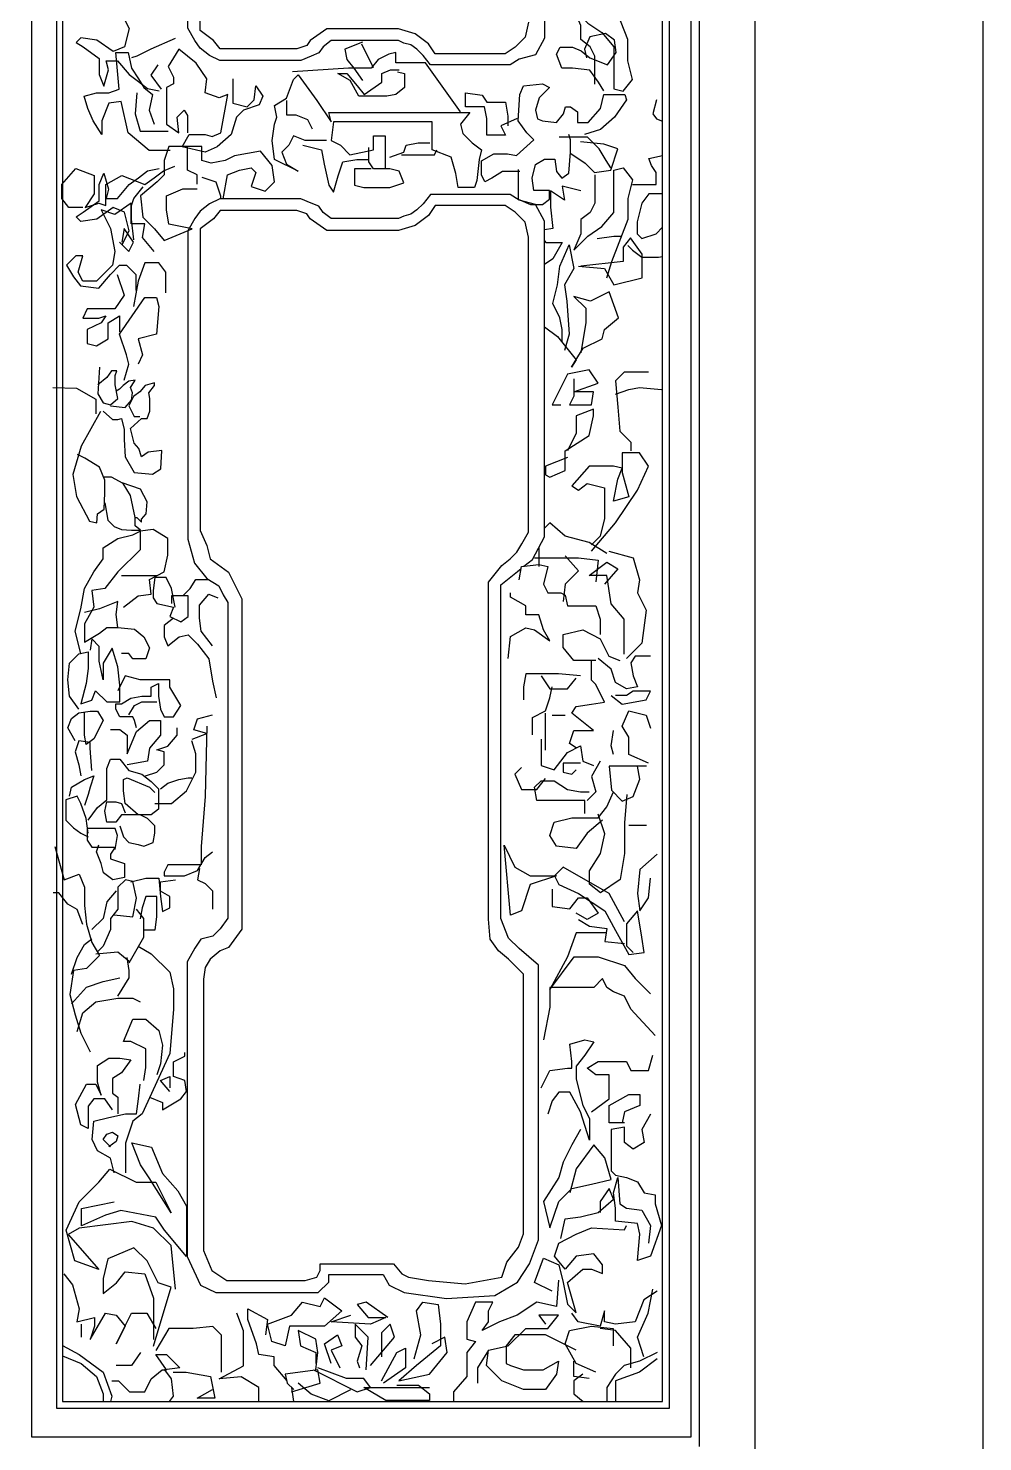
# Model space of a CAD drawing. Extents: x -66030 to 95157, y -13132 to 45879.
# Drawn here: x 45011 to 45559, y 40485 to 41297 of the extents above; entities that cross this region are included whole.
import ezdxf

# ---------------------------------------------------------------- set-up
doc = ezdxf.new("R2010")
doc.units = 0
doc.header["$LTSCALE"] = 100
doc.header["$MEASUREMENT"] = 0
for name, color, linetype in [('3', 11, 'CONTINUOUS'), ('4', 121, 'CONTINUOUS'), ('7', 105, 'CONTINUOUS')]:
    doc.layers.add(name, color=color, linetype=linetype)

msp = doc.modelspace()

# ---------------------------------------------------------------- linework, layer by layer
at = {"layer": '3'}
for p, q in [((45396.19, 40482.4), (45396.19, 41994.29)), ((45026.95, 41979.19), (45026.95, 40504.48)), ((45378.9, 40504.48), (45378.9, 41979.19)), ((45026.95, 40504.48), (45378.9, 40504.48))]:
    msp.add_line(p, q, dxfattribs=at)
for points in [[(45287.3, 41276.17), (45241.59, 41276.17), (45237.34, 41281.48), (45233.8, 41285.02), (45230.25, 41287.5), (45226.36, 41288.56), (45223.17, 41289.98), (45184.54, 41289.98), (45179.94, 41286.44), (45177.46, 41282.9), (45173.21, 41281.13), (45167.18, 41278.65), (45120.76, 41278.65), (45114.74, 41281.48), (45109.42, 41285.73), (45106.23, 41289.98), (45102.34, 41297.06), (45102.34, 41474.13)], [(45307.19, 41472.74), (45307.19, 41291.43), (45302, 41281.91), (45292.48, 41279.32), (45287.3, 41276.17)], [(45336.03, 41264.93), (45336.03, 41274.37), (45336.03, 41281.12), (45333.33, 41286.51), (45327.93, 41290.56), (45327.93, 41298.65), (45323.88, 41308.09), (45331.98, 41300), (45340.09, 41294.61), (45346.84, 41286.51), (45346.84, 41273.02), (45346.84, 41262.23), (45352.24, 41260.88), (45357.64, 41267.63), (45354.94, 41278.42), (45354.94, 41290.56), (45345.49, 41314.84), (45342.79, 41324.28)], [(45064.64, 41304.85), (45068.62, 41296.92), (45065.97, 41286.34), (45059.35, 41283.69), (45050.08, 41290.31), (45040.82, 41291.63), (45038.17, 41288.98), (45042.14, 41286.34), (45051.41, 41279.73), (45051.41, 41270.47), (45054.05, 41263.86), (45056.7, 41273.12), (45055.38, 41278.41), (45062, 41278.41), (45068.62, 41270.47), (45073.91, 41266.51), (45079.21, 41262.54), (45085.82, 41261.22)], [(45095.09, 41291.16), (45081.02, 41285.14), (45072.99, 41281.13), (45069.97, 41280.13)], [(45341.19, 41261.06), (45338.18, 41266.08), (45333.16, 41273.1), (45323.11, 41274.11), (45317.08, 41274.11), (45314.07, 41282.13), (45316.08, 41286.15), (45323.11, 41286.15), (45328.13, 41284.14), (45333.16, 41280.13), (45343.2, 41276.11), (45348.22, 41283.14), (45347.22, 41290.16), (45342.2, 41294.17), (45333.16, 41292.17), (45330.14, 41285.14), (45331.15, 41280.13)], [(45092.07, 41226.95), (45080.02, 41226.95), (45067.96, 41236.98), (45063.95, 41255.04), (45056.91, 41254.04), (45052.9, 41244.01), (45052.9, 41235.98), (45047.87, 41244.01), (45044.86, 41251.03), (45042.85, 41258.05), (45049.88, 41260.06), (45056.91, 41260.06), (45062.94, 41262.07), (45060.93, 41283.14), (45067.96, 41283.14), (45069.97, 41274.11), (45073.99, 41268.09), (45077, 41263.07), (45082.03, 41259.06), (45080.02, 41250.03), (45083.03, 41242)], [(45128.23, 41268.09), (45128.23, 41258.05), (45128.23, 41254.04), (45136.27, 41252.03), (45140.29, 41256.05), (45141.29, 41264.07), (45145.31, 41258.05), (45143.3, 41253.04), (45134.26, 41250.03), (45130.24, 41246.01), (45127.23, 41235.98), (45119.19, 41228.96), (45112.16, 41225.95), (45099.1, 41228.96), (45103.12, 41235.98), (45112.16, 41235.98), (45116.18, 41234.98), (45121.2, 41236.98), (45125.22, 41259.06), (45120.2, 41257.05), (45112.16, 41260.06), (45113.17, 41268.09), (45107.14, 41277.12), (45097.09, 41285.14), (45091.07, 41275.11), (45094.08, 41269.09), (45094.08, 41265.08), (45090.06, 41263.07), (45090.06, 41251.03), (45090.06, 41242), (45097.09, 41236.98), (45096.09, 41246.01), (45100.11, 41250.03), (45102.12, 41247.02), (45102.12, 41236.98)], [(45258.81, 41249.05), (45238.72, 41277.14), (45221.64, 41277.14), (45221.64, 41283.16), (45217.62, 41282.16), (45211.6, 41279.15), (45207.58, 41274.13), (45194.52, 41274.13), (45162.38, 41272.13)], [(45202.56, 41289.18), (45192.51, 41285.17), (45193.52, 41279.15), (45197.53, 41274.13), (45202.56, 41267.11)], [(45208.87, 41274.42), (45202.12, 41287.91)], [(45085.04, 41276.11), (45081.02, 41270.09), (45087.05, 41262.07)], [(45181.84, 41232.57), (45169.68, 41232.57), (45162.93, 41235.27), (45160.23, 41229.88), (45156.18, 41225.83), (45158.88, 41219.09), (45165.63, 41215.04), (45152.13, 41221.78), (45150.78, 41232.57), (45152.13, 41242.02), (45153.48, 41246.06), (45152.13, 41252.81), (45158.88, 41256.85), (45162.93, 41267.65), (45165.63, 41270.34), (45176.43, 41255.51), (45184.54, 41243.37), (45183.19, 41248.76), (45264.22, 41248.76), (45258.81, 41242.02), (45260.16, 41236.62), (45265.57, 41231.23), (45270.97, 41227.18), (45269.62, 41221.78), (45268.27, 41209.64), (45266.92, 41205.6), (45257.46, 41205.6), (45256.11, 41213.69), (45253.41, 41223.13), (45242.61, 41227.18), (45242.61, 41243.37), (45185.89, 41243.37), (45184.54, 41232.57), (45189.94, 41229.88), (45195.34, 41224.48), (45208.85, 41227.18), (45208.85, 41235.27), (45215.6, 41235.27), (45215.6, 41221.78), (45215.6, 41216.39), (45208.85, 41216.39), (45206.15, 41220.43), (45206.15, 41228.53)], [(45222.65, 41272.13), (45226.67, 41271.12), (45226.67, 41263.1), (45221.64, 41259.08), (45216.62, 41258.08), (45211.6, 41258.08), (45205.57, 41258.08), (45200.55, 41258.08), (45195.52, 41267.11), (45188.49, 41271.12), (45193.52, 41271.12), (45199.54, 41264.1), (45203.56, 41259.08), (45213.61, 41266.11), (45213.61, 41271.12), (45218.63, 41273.13), (45223.65, 41273.13)], [(45072.99, 41260.06), (45071.98, 41248.02), (45074.99, 41237.99), (45091.07, 41237.99)], [(45291.47, 41245.19), (45282.02, 41241.14), (45284.72, 41235.74), (45273.91, 41235.74), (45273.91, 41245.19), (45272.56, 41251.93), (45261.76, 41251.93), (45261.76, 41260.02), (45271.21, 41258.67), (45273.91, 41254.63), (45284.72, 41254.63), (45286.07, 41246.53), (45286.07, 41241.14)], [(45292.98, 41214.91), (45282.93, 41214.91), (45276.9, 41210.9), (45272.89, 41208.89), (45270.88, 41212.9), (45270.88, 41220.93), (45277.91, 41224.94), (45285.94, 41224.94), (45290.97, 41223.94), (45301.01, 41232.97), (45296.99, 41236.98), (45291.97, 41244.01), (45292.98, 41259.06), (45294.99, 41264.07), (45306.03, 41265.08), (45310.05, 41263.07), (45304.03, 41257.05), (45302.02, 41250.03), (45303.02, 41245.01), (45306.03, 41244.01), (45314.07, 41243), (45318.09, 41248.02), (45319.09, 41252.03), (45322.11, 41252.03), (45326.13, 41249.02), (45326.13, 41243), (45332.15, 41243), (45339.18, 41251.03), (45341.19, 41259.06), (45353.25, 41259.06), (45354.25, 41256.05), (45347.22, 41246.01), (45339.18, 41238.99), (45330.14, 41235.98)], [(45158.88, 41255.51), (45158.88, 41247.41), (45164.28, 41247.41), (45171.03, 41244.71), (45173.73, 41239.32)], [(45371.33, 41256.05), (45369.32, 41248.02), (45371.33, 41245.01), (45374.95, 41243.65)], [(45291.97, 41215.91), (45291.97, 41205.88), (45291.97, 41198.86), (45299, 41195.85), (45306.03, 41195.85), (45310.05, 41198.86), (45310.05, 41203.87), (45304.03, 41203.87), (45301.01, 41203.87), (45300.01, 41210.9), (45302.02, 41218.92), (45307.04, 41221.93), (45313.07, 41221.93), (45314.07, 41214.91), (45317.08, 41210.9), (45321.1, 41213.91), (45322.11, 41225.95), (45322.11, 41232.97), (45321.1, 41235.98)], [(45345.24, 41217), (45342.54, 41221.05), (45338.49, 41227.79), (45331.74, 41234.54), (45315.53, 41234.54)], [(45107.56, 41207.56), (45107.56, 41212.96), (45102.16, 41215.65), (45102.16, 41229.14), (45091.36, 41229.14), (45088.65, 41221.05), (45088.65, 41212.96), (45084.6, 41208.91), (45075.15, 41200.82), (45076.5, 41188.68), (45083.25, 41181.93), (45088.65, 41175.19), (45104.86, 41181.93), (45091.36, 41184.63), (45090, 41192.72), (45090, 41200.82), (45099.46, 41204.86), (45107.56, 41204.86)], [(45122.51, 41199.09), (45125.12, 41212.96), (45131.87, 41215.65), (45138.62, 41217), (45141.32, 41214.3), (45138.62, 41206.21), (45146.72, 41203.51), (45152.13, 41208.91), (45150.78, 41218.35), (45144.02, 41226.44), (45129.17, 41223.75), (45123.77, 41221.05), (45115.66, 41219.7), (45110.26, 41221.05), (45110.26, 41229.14), (45102.16, 41229.14)], [(45168.33, 41229.88), (45179.14, 41227.18), (45180.49, 41219.09), (45183.19, 41206.95), (45185.89, 41202.9), (45188.59, 41212.34), (45191.29, 41220.43), (45199.39, 41221.78), (45206.15, 41221.78)], [(45218.3, 41223.13), (45226.4, 41225.83), (45227.75, 41229.88), (45234.5, 41231.23), (45241.26, 41231.23)], [(45225.05, 41224.48), (45235.86, 41224.48), (45243.96, 41224.48), (45245.31, 41227.18)], [(45322.29, 41225.1), (45330.39, 41219.7), (45335.79, 41214.3), (45345.24, 41215.65), (45349.29, 41227.79), (45341.19, 41230.49), (45327.69, 41231.84)], [(45041.92, 41194.06), (45033.98, 41194.06), (45030.01, 41199.34), (45030.01, 41207.28), (45037.95, 41216.53), (45048.54, 41212.57), (45048.54, 41201.99), (45043.25, 41194.06), (45051.19, 41196.7), (45055.16, 41195.38), (45055.16, 41201.99), (45055.16, 41207.28), (45064.43, 41212.57), (45077.66, 41207.28), (45082.96, 41211.24), (45088.25, 41215.21), (45094.87, 41217.86)], [(45357.64, 41207.42), (45365.75, 41207.42), (45371.15, 41207.42), (45371.15, 41214.16), (45368.45, 41218.21), (45367.1, 41222.25), (45374.95, 41224)], [(45064.64, 41172.89), (45068.62, 41180.83), (45065.97, 41191.4), (45059.35, 41194.05), (45050.08, 41187.44), (45040.82, 41186.12), (45038.17, 41188.76), (45042.14, 41191.4), (45051.41, 41198.02), (45051.41, 41207.27), (45054.05, 41213.88), (45056.7, 41204.63), (45055.38, 41199.34), (45062, 41199.34), (45068.62, 41207.27), (45073.91, 41211.24), (45079.21, 41215.2), (45085.82, 41216.53)], [(45110.26, 41211.61), (45118.36, 41208.91), (45121.07, 41200.82), (45121.07, 41199.09)], [(45207.5, 41216.39), (45198.04, 41216.39), (45198.04, 41210.99), (45198.04, 41206.95), (45203.44, 41205.6), (45218.3, 41205.6), (45226.4, 41208.3), (45223.7, 41215.04), (45218.3, 41216.39), (45211.55, 41216.39)], [(45336.03, 41212.81), (45336.03, 41203.37), (45336.03, 41196.63), (45333.33, 41191.23), (45327.93, 41187.18), (45327.93, 41179.09), (45323.88, 41169.65), (45331.98, 41177.74), (45340.09, 41183.14), (45346.84, 41191.23), (45346.84, 41204.72), (45346.84, 41215.51), (45352.24, 41216.86), (45357.64, 41210.12), (45354.94, 41199.32), (45354.94, 41187.18), (45345.49, 41162.9), (45342.79, 41153.46)], [(45071.26, 41175.54), (45069.94, 41187.44), (45069.94, 41195.37), (45071.26, 41199.34), (45076.56, 41205.95)], [(45328.04, 41203.69), (45317.24, 41206.38), (45318.59, 41198.29), (45310.49, 41203.69), (45310.49, 41194.24), (45311.84, 41182.1), (45307.19, 41181.33)], [(45374.95, 41202.02), (45367.1, 41202.02), (45363.04, 41196.63), (45360.34, 41185.84), (45360.34, 41179.09), (45363.04, 41176.39), (45371.15, 41179.09), (45374.95, 41182.89)], [(45082.96, 41168.93), (45076.34, 41176.87), (45077.66, 41184.8), (45069.72, 41184.8), (45069.72, 41196.7), (45060.46, 41190.09), (45052.51, 41192.73), (45057.81, 41182.16), (45060.46, 41168.93), (45059.13, 41161), (45049.87, 41151.74), (45041.92, 41151.74), (45039.27, 41157.03), (45041.92, 41166.29), (45037.95, 41166.29), (45032.66, 41161), (45036.63, 41154.39), (45040.6, 41149.1), (45051.19, 41147.78), (45057.81, 41155.71), (45063.1, 41161), (45067.07, 41161), (45072.37, 41155.71), (45072.37, 41146.46)], [(45287.3, 41201.57), (45241.59, 41201.57), (45237.34, 41196.26), (45233.8, 41192.72), (45230.25, 41190.24), (45226.36, 41189.18), (45223.17, 41187.77), (45184.54, 41187.77), (45179.94, 41191.31), (45177.46, 41194.85), (45173.21, 41196.62), (45167.18, 41199.09), (45120.76, 41199.09), (45114.74, 41196.26), (45109.42, 41192.01), (45106.23, 41187.77), (45102.34, 41180.69), (45102.34, 41003.62), (45106.21, 40989.78), (45113.14, 40981.13), (45120.07, 40976.8), (45122.67, 40971.61), (45125.26, 40967.28), (45125.26, 40785.98), (45120.95, 40779.92), (45116.62, 40775.6), (45109.7, 40773.87), (45106.23, 40768.68), (45101.9, 40760.89), (45101.9, 40639.25), (45101.9, 40591.67), (45109.64, 40575.23), (45118.3, 40570.91), (45177.19, 40570.91), (45183.25, 40576.96), (45183.25, 40581.29), (45214.43, 40581.29), (45217.89, 40575.23), (45226.55, 40570.91), (45250.8, 40567.45), (45278.51, 40569.18), (45291.5, 40576.96), (45298.43, 40587.34), (45303.63, 40601.19), (45303.63, 40758.95), (45292.47, 40768.46), (45286.41, 40774.52), (45282.08, 40785.76), (45282.08, 40977.33), (45291.61, 40985.11), (45293.68, 40986.77)], [(45295.28, 40988.05), (45300.27, 40992.03), (45307.19, 41005.01), (45307.19, 41186.32), (45302, 41195.83), (45292.48, 41198.43), (45287.3, 41201.57)], [(45063.1, 41174.22), (45068.4, 41168.93), (45071.05, 41174.22), (45065.75, 41182.16), (45064.43, 41174.22)], [(45337.39, 41176.39), (45346.84, 41177.74), (45350.89, 41177.74)], [(45307.19, 41175), (45307.79, 41174.01), (45317.24, 41174.01), (45311.84, 41164.57), (45307.19, 41161.48)], [(45317.24, 41117.36), (45317.24, 41124.1), (45315.89, 41130.85), (45311.84, 41138.94), (45314.54, 41149.73), (45315.89, 41160.52), (45321.29, 41172.66), (45323.99, 41159.17), (45318.59, 41149.73), (45319.94, 41140.29), (45321.29, 41121.4), (45318.59, 41111.96)], [(45326.69, 41160.52), (45341.55, 41159.17), (45346.95, 41149.73), (45363.16, 41153.78), (45363.16, 41167.27), (45356.4, 41176.71), (45352.35, 41171.31), (45352.35, 41163.22), (45328.04, 41160.52)], [(45354.94, 41172.35), (45357.64, 41169.65), (45363.04, 41165.6), (45372.5, 41165.6), (45374.95, 41166.09)], [(45089.58, 41145.13), (45089.58, 41157.03), (45085.61, 41162.32), (45077.66, 41162.32), (45073.69, 41151.74), (45071.05, 41137.2)], [(45061.78, 41155.71), (45065.75, 41143.81), (45060.46, 41135.88), (45049.87, 41135.88), (45044.57, 41135.88), (45041.92, 41130.59), (45051.19, 41130.59), (45055.16, 41131.91), (45052.51, 41127.94), (45044.57, 41123.98), (45044.57, 41116.04), (45049.87, 41114.72), (45056.48, 41118.69), (45056.48, 41127.94), (45063.1, 41131.91), (45063.1, 41122.66)], [(45307.19, 41125.56), (45314.54, 41120.06), (45325.34, 41106.57), (45322.64, 41102.52), (45329.39, 41113.31), (45340.2, 41118.71), (45341.55, 41124.1), (45349.65, 41130.85), (45344.25, 41145.68), (45333.45, 41140.29), (45323.99, 41142.99), (45330.75, 41136.24), (45330.75, 41128.15), (45328.04, 41110.61)], [(45065.75, 41094.89), (45068.4, 41104.14), (45067.07, 41109.43), (45063.1, 41121.33), (45077.66, 41142.49), (45084.28, 41142.49), (45085.61, 41137.2), (45084.28, 41121.33), (45073.69, 41118.69), (45076.34, 41109.43), (45073.69, 41104.14)], [(45051.59, 41102.35), (45050.54, 41087.13), (45053.7, 41081.88), (45057.9, 41080.83), (45062.1, 41084.51), (45060.53, 41092.38), (45060.53, 41097.63), (45061.58, 41100.25), (45058.42, 41100.25), (45055.8, 41096.58), (45050.54, 41092.38)], [(45324.02, 41095.81), (45324.02, 41085.77), (45321.51, 41080.75), (45334.07, 41080.75), (45335.33, 41088.28), (45324.02, 41088.28), (45337.84, 41093.3), (45332.81, 41100.83), (45320.25, 41098.32), (45316.48, 41090.79), (45311.45, 41080.75), (45316.48, 41080.75)], [(45366.74, 41099.57), (45352.92, 41099.57), (45347.89, 41094.55), (45349.15, 41079.49), (45350.41, 41065.69), (45356.69, 41059.41), (45356.69, 41054.39)], [(45024.8, 41090.81), (45038.46, 41090.28), (45049.49, 41083.98), (45049.49, 41075.59)], [(45053.7, 41077.16), (45058.95, 41072.44), (45062.1, 41072.44), (45064.2, 41072.96), (45065.78, 41066.66), (45065.78, 41060.89), (45066.31, 41050.92), (45071.56, 41042), (45082.07, 41040.95), (45086.8, 41044.1), (45087.32, 41054.59), (45079.44, 41053.54), (45075.76, 41050.92), (45074.19, 41055.64), (45071.56, 41058.79), (45069.46, 41067.19), (45075.76, 41072.96), (45078.92, 41072.96), (45080.49, 41077.16), (45080.49, 41084.51), (45079.97, 41087.66), (45083.12, 41091.85), (45083.12, 41093.43), (45077.87, 41091.85), (45074.71, 41088.18), (45071.03, 41085.56), (45068.41, 41080.31), (45071.56, 41074.01), (45074.71, 41074.01)], [(45057.9, 41080.31), (45066.31, 41079.26), (45069.98, 41083.46), (45070.51, 41087.66), (45069.46, 41090.81), (45071.56, 41093.95), (45072.09, 41095), (45068.41, 41094.48), (45065.25, 41091.85), (45063.15, 41089.76), (45061.05, 41088.71)], [(45347.89, 41087.02), (45355.43, 41089.53), (45361.71, 41090.79), (45374.28, 41089.53)], [(45052.06, 41076.98), (45041.03, 41057.04), (45036.3, 41040.77), (45038.4, 41028.18), (45045.76, 41014.01), (45049.96, 41012.96), (45050.49, 41018.2), (45054.16, 41020.83), (45054.69, 41030.28), (45054.69, 41037.62), (45051.54, 41044.97), (45043.13, 41050.22), (45038.93, 41052.32)], [(45320.25, 41050.63), (45307.68, 41045.6), (45307.68, 41040.58), (45310.2, 41039.33), (45318.99, 41043.09), (45318.99, 41054.39), (45332.81, 41063.18), (45335.33, 41074.47), (45335.33, 41078.24), (45325.27, 41074.47), (45325.27, 41064.43), (45320.25, 41054.39)], [(45334.07, 40996.66), (45347.89, 41012.97), (45360.46, 41031.8), (45366.74, 41045.6), (45361.71, 41053.14), (45351.66, 41053.14), (45351.66, 41041.84), (45355.43, 41028.03), (45346.64, 41025.52), (45349.15, 41038.07), (45351.66, 41044.35), (45346.64, 41045.6), (45332.81, 41045.6), (45322.76, 41034.31), (45326.53, 41031.8), (45331.56, 41035.56), (45341.61, 41033.05), (45341.61, 41015.48), (45339.1, 41005.44), (45334.07, 41000.42)], [(45054.69, 41024.5), (45056.27, 41014.53), (45059.94, 41010.86), (45064.15, 41009.28), (45069.93, 41008.76), (45075.18, 41008.76), (45072.03, 41011.38), (45072.03, 41013.48), (45072.03, 41016.11), (45069.4, 41028.7), (45065.2, 41035.52), (45058.37, 41039.2), (45054.16, 41039.2)], [(45072.03, 41016.11), (45073.08, 41016.11), (45075.71, 41013.48), (45075.71, 41015.06), (45078.33, 41018.2), (45078.86, 41025.03), (45075.18, 41032.37), (45064.67, 41036.05)], [(45040.84, 40938.05), (45037.64, 40950.8), (45040.84, 40963.56), (45042.97, 40975.25), (45048.29, 40984.82), (45053.61, 40992.26), (45053.61, 40998.63), (45062.12, 41003.95), (45070.64, 41006.08), (45074.89, 41008.2), (45074.89, 40997.57), (45062.12, 40984.82), (45054.67, 40975.25), (45047.22, 40974.19), (45048.29, 40964.62), (45042.97, 40955.05), (45042.97, 40944.42), (45051.48, 40949.74), (45055.74, 40952.93), (45062.12, 40952.93), (45061.06, 40960.37), (45062.12, 40967.81), (45051.48, 40963.56), (45042.97, 40961.43)], [(45065.31, 40964.62), (45073.83, 40971), (45081.28, 40972.06), (45080.21, 40980.56), (45088.73, 40984.82), (45090.86, 40994.38), (45090.86, 41003.95), (45082.34, 41009.26), (45074.89, 41008.2)], [(45342.87, 40995.4), (45332.81, 41001.68), (45318.99, 41005.44), (45310.2, 41012.97), (45307.19, 41009.97)], [(45303.91, 40998.86), (45303.91, 40996.66), (45303.91, 40987.87)], [(45301.4, 40992.89), (45326.53, 40992.89), (45337.84, 40991.64), (45336.58, 40979.09)], [(45318.99, 40994.15), (45326.53, 40985.36), (45318.99, 40977.83), (45317.74, 40967.79)], [(45344.12, 40996.66), (45357.94, 40992.89), (45361.71, 40980.34), (45360.46, 40972.81), (45365.48, 40962.77), (45362.97, 40943.95), (45354.17, 40935.16)], [(45064.25, 40982.69), (45079.15, 40982.69), (45084.47, 40982.69)], [(45292.6, 40980.34), (45293.86, 40987.87), (45303.91, 40989.13), (45308.94, 40987.87), (45306.43, 40977.83), (45308.94, 40972.81), (45316.48, 40972.81), (45318.99, 40971.56), (45320.25, 40965.28), (45329.04, 40965.28), (45336.58, 40965.28), (45339.1, 40957.75), (45339.1, 40948.97)], [(45352.92, 40937.67), (45352.92, 40957.75), (45345.38, 40966.54), (45342.87, 40982.85), (45332.81, 40982.85), (45342.87, 40990.38), (45349.15, 40986.62), (45341.61, 40977.83)], [(45095.11, 40964.62), (45092.98, 40975.25), (45089.79, 40981.63), (45083.41, 40981.63), (45082.34, 40974.19), (45082.34, 40969.93), (45084.47, 40966.75), (45094.05, 40964.62), (45091.92, 40959.3), (45098.31, 40956.12), (45102.56, 40959.3), (45102.56, 40971), (45092.98, 40971), (45092.98, 40966.75)], [(45099.37, 40971), (45103.63, 40975.25), (45106.82, 40980.56), (45114.27, 40980.56)], [(45116.4, 40942.3), (45110.01, 40950.8), (45108.95, 40958.24), (45108.95, 40965.68), (45114.27, 40972.06), (45119.59, 40969.93)], [(45286.32, 40935.16), (45287.58, 40947.71), (45296.37, 40952.73), (45301.4, 40951.48), (45310.2, 40945.2), (45306.43, 40951.48), (45303.91, 40960.26), (45296.37, 40960.26), (45296.37, 40965.28), (45287.58, 40970.3), (45287.58, 40972.81)], [(45094.05, 40958.24), (45088.73, 40953.99), (45088.73, 40947.61), (45090.86, 40942.3), (45097.24, 40947.61), (45102.56, 40948.68), (45107.88, 40943.36), (45114.27, 40934.86), (45116.4, 40922.1), (45118.53, 40912.53)], [(45062.12, 40952.93), (45071.7, 40951.86), (45077.02, 40947.61), (45080.21, 40941.23), (45078.09, 40934.86), (45070.64, 40934.86), (45068.51, 40938.05), (45064.25, 40938.05)], [(45336.58, 40933.91), (45324.02, 40933.91), (45317.74, 40941.44), (45317.74, 40948.97), (45329.04, 40951.48), (45339.1, 40946.46), (45344.12, 40936.42), (45350.41, 40933.91)], [(45039.75, 40905.93), (45034.43, 40913.37), (45033.37, 40922.94), (45034.43, 40932.51), (45039.75, 40937.82), (45045.07, 40938.88), (45045.07, 40929.32), (45044.01, 40920.81), (45040.82, 40909.12), (45047.2, 40911.25), (45049.33, 40916.56), (45055.72, 40910.18), (45063.17, 40910.18), (45063.17, 40919.75), (45062.1, 40930.38), (45058.91, 40941.01), (45053.59, 40932.51), (45053.59, 40922.94), (45051.46, 40933.57), (45051.46, 40942.07), (45047.2, 40946.32), (45046.14, 40939.95)], [(45325.27, 40883.7), (45321.51, 40886.21), (45324.02, 40893.75), (45335.33, 40893.75), (45322.76, 40903.79), (45325.27, 40907.55), (45334.07, 40908.81), (45341.61, 40910.06), (45336.58, 40920.1), (45334.07, 40922.61), (45334.07, 40933.91)], [(45368, 40936.42), (45359.2, 40936.42), (45356.69, 40932.65), (45357.94, 40925.12), (45360.46, 40918.85), (45354.17, 40917.59), (45347.89, 40921.36), (45345.38, 40928.89), (45337.84, 40935.16)], [(45327.79, 40925.12), (45315.22, 40926.38), (45296.37, 40926.38), (45295.12, 40918.85), (45295.12, 40911.32)], [(45072.74, 40895.3), (45071.68, 40899.55), (45070.62, 40901.68), (45063.17, 40901.68), (45061.04, 40905.93), (45061.04, 40909.12), (45064.23, 40909.12), (45069.55, 40912.31), (45075.94, 40913.37), (45081.26, 40913.37), (45081.26, 40918.69), (45085.52, 40920.81), (45085.52, 40916.56), (45085.52, 40913.37), (45086.58, 40905.93), (45088.71, 40901.68), (45094.03, 40901.68), (45098.29, 40908.06), (45091.9, 40918.69), (45091.9, 40922.94), (45084.45, 40922.94), (45074.87, 40922.94), (45066.36, 40925.06), (45062.1, 40916.56)], [(45300.14, 40891.23), (45300.14, 40901.28), (45307.68, 40905.04), (45310.2, 40912.57), (45311.45, 40918.85)], [(45305.17, 40925.12), (45310.2, 40917.59), (45320.25, 40917.59), (45325.27, 40923.87)], [(45068.49, 40902.74), (45071.68, 40908.06), (45075.94, 40910.18), (45084.45, 40910.18)], [(45345.38, 40913.83), (45351.66, 40908.81), (45365.48, 40911.32), (45368, 40916.34), (45357.94, 40916.34), (45354.17, 40913.83), (45347.89, 40913.83)], [(45037.62, 40887.86), (45033.37, 40895.3), (45035.5, 40900.62), (45039.75, 40903.81), (45046.14, 40904.87), (45050.4, 40904.87), (45053.59, 40899.55), (45048.27, 40888.92), (45044.01, 40885.73), (45042.95, 40891.05), (45042.95, 40899.55), (45042.95, 40903.81)], [(45104.72, 40888.85), (45113.24, 40892.04), (45105.79, 40894.16), (45107.92, 40900.54), (45116.43, 40902.67)], [(45307.68, 40882.45), (45307.68, 40895), (45307.68, 40903.79)], [(45311.45, 40902.53), (45318.99, 40902.53)], [(45366.74, 40874.92), (45355.43, 40879.94), (45355.43, 40889.98), (45351.66, 40896.26), (45355.43, 40905.04), (45365.48, 40902.53), (45368, 40895)], [(45057.85, 40894.24), (45063.17, 40894.24), (45067.42, 40891.05), (45067.42, 40880.42), (45072.74, 40893.18), (45080.19, 40899.55), (45086.58, 40899.55), (45086.58, 40891.05), (45080.19, 40883.61), (45079.13, 40876.17), (45067.42, 40874.04)], [(45078.07, 40867.66), (45084.45, 40869.79), (45088.71, 40874.04), (45088.71, 40881.48), (45084.45, 40882.55), (45090.84, 40884.67), (45096.16, 40891.05), (45096.16, 40895.3)], [(45113.24, 40896.29), (45112.17, 40855.89), (45110.04, 40827.19), (45110.04, 40816.56), (45102.59, 40816.56), (45090.89, 40816.56), (45088.76, 40812.31), (45088.76, 40810.19), (45100.47, 40810.19), (45107.92, 40813.38), (45112.17, 40820.82), (45116.43, 40824.01)], [(45346.64, 40879.94), (45345.38, 40884.96), (45346.64, 40893.75)], [(45047.2, 40870.85), (45046.14, 40883.61), (45046.14, 40886.8), (45039.75, 40887.86), (45037.62, 40881.48), (45039.75, 40874.04), (45040.82, 40867.66)], [(45083.39, 40851.72), (45092.96, 40851.72), (45101.48, 40859.16), (45106.8, 40869.79), (45106.8, 40880.42), (45104.67, 40887.86)], [(45305.17, 40888.72), (45305.17, 40873.66), (45312.71, 40871.15), (45320.25, 40881.19), (45327.79, 40884.96), (45329.04, 40876.17), (45335.33, 40873.66)], [(45045.07, 40842.15), (45050.4, 40849.59), (45055.72, 40853.85), (45055.72, 40864.48), (45055.72, 40871.92), (45057.85, 40877.23), (45063.17, 40877.23), (45068.49, 40870.85), (45075.94, 40868.73), (45081.26, 40864.48), (45085.52, 40860.22), (45085.52, 40848.53), (45081.26, 40845.34), (45073.81, 40845.34), (45066.36, 40851.72), (45065.29, 40859.16), (45065.29, 40865.54), (45067.42, 40866.6), (45080.19, 40861.29), (45083.39, 40858.1)], [(45293.86, 40872.41), (45290.09, 40868.64), (45293.86, 40859.86), (45302.66, 40859.86), (45307.68, 40866.13)], [(45327.79, 40874.92), (45317.74, 40874.92), (45317.74, 40869.9), (45322.76, 40868.64), (45325.27, 40871.15)], [(45339.1, 40876.17), (45334.07, 40867.39), (45336.58, 40858.6), (45331.56, 40853.58)], [(45365.6, 40873.33), (45344.23, 40873.33), (45345.49, 40859.53), (45351.77, 40853.25), (45358.06, 40855.76), (45361.83, 40865.8), (45360.57, 40873.33)], [(45034.43, 40855.97), (45035.5, 40861.29), (45042.95, 40865.54), (45048.27, 40867.66), (45046.14, 40861.29), (45045.07, 40857.03), (45042.95, 40850.66)], [(45086.58, 40860.22), (45090.84, 40863.41), (45097.22, 40865.54), (45102.54, 40866.6), (45104.67, 40866.6)], [(45330.3, 40846.05), (45330.3, 40853.58), (45313.97, 40853.58), (45302.66, 40853.58), (45301.4, 40861.11), (45305.17, 40864.88), (45312.71, 40864.88), (45320.25, 40859.86), (45327.79, 40858.6), (45332.81, 40858.6)], [(45045.07, 40834.71), (45044.01, 40843.22), (45040.82, 40851.72), (45038.69, 40855.97), (45032.3, 40853.85), (45032.3, 40847.47), (45032.3, 40842.15), (45036.56, 40837.9), (45040.82, 40834.71), (45045.07, 40832.59)], [(45063.17, 40838.96), (45065.29, 40832.59), (45068.49, 40829.4), (45073.81, 40828.33), (45077, 40827.27), (45082.32, 40829.4), (45083.39, 40834.71), (45083.39, 40838.96), (45079.13, 40843.22), (45074.87, 40845.34), (45064.23, 40845.34), (45061.04, 40841.09), (45055.72, 40841.09), (45054.65, 40847.47), (45055.72, 40852.78), (45061.04, 40852.78), (45064.23, 40851.72), (45066.36, 40846.4)], [(45340.35, 40842.29), (45331.56, 40834.76), (45325.27, 40825.97), (45313.97, 40827.23), (45310.2, 40833.5), (45312.71, 40841.03), (45322.76, 40843.54), (45337.84, 40843.54), (45342.87, 40849.82), (45346.64, 40858.6)], [(45354.29, 40857.02), (45353.03, 40840.7), (45353.03, 40823.13), (45350.52, 40808.07), (45339.21, 40800.54), (45332.93, 40805.56), (45332.93, 40813.09), (45339.21, 40823.13), (45341.72, 40834.43), (45337.95, 40845.72)], [(45060.59, 40825.39), (45061.93, 40833.4), (45060.59, 40837.41), (45049.9, 40837.41), (45044.55, 40837.41), (45044.55, 40830.73), (45047.23, 40826.73), (45051.24, 40826.73), (45060.59, 40826.73), (45057.92, 40822.72), (45057.92, 40820.05), (45065.94, 40817.38), (45065.94, 40813.38), (45065.94, 40809.37), (45059.26, 40808.04), (45053.91, 40812.04), (45052.57, 40817.38), (45049.9, 40824.06), (45051.24, 40828.06)], [(45355.54, 40839.45), (45365.6, 40839.45)], [(45025.97, 40827.19), (45031.29, 40808.06), (45039.81, 40811.25), (45043, 40803.81), (45043, 40793.18), (45044.06, 40782.55), (45047.25, 40771.92), (45051.51, 40764.48), (45044.06, 40757.04), (45036.61, 40755.98), (45034.48, 40742.16), (45037.68, 40730.46), (45040.87, 40719.83), (45046.19, 40709.2)], [(45314.01, 40810.22), (45298.93, 40805.2), (45293.91, 40790.14), (45287.62, 40787.63), (45283.85, 40827.79), (45290.14, 40815.24), (45298.93, 40810.22), (45312.75, 40810.22)], [(45371.81, 40822.77), (45361.76, 40813.98), (45360.5, 40800.18), (45361.76, 40790.14), (45366.78, 40797.67), (45368.04, 40808.96)], [(45108.98, 40814.44), (45107.92, 40808.06), (45112.17, 40805.94), (45116.43, 40801.68), (45116.43, 40795.31), (45116.43, 40791.05)], [(45352.96, 40783.86), (45344.17, 40800.18), (45317.78, 40815.24), (45312.75, 40810.22), (45315.27, 40805.2), (45326.58, 40800.18), (45341.65, 40790.14), (45347.94, 40778.84), (45355.48, 40765.04), (45364.27, 40766.29), (45363.01, 40775.08), (45360.5, 40790.14), (45354.22, 40782.61), (45354.22, 40770.06), (45357.99, 40766.29)], [(45060.03, 40787.86), (45070.67, 40786.8), (45072.8, 40797.43), (45070.67, 40807), (45066.41, 40808.06), (45062.15, 40803.81), (45062.15, 40795.31), (45062.15, 40791.05), (45057.9, 40785.74), (45057.9, 40779.36), (45053.64, 40769.79), (45050.45, 40766.61)], [(45069.65, 40806.84), (45078.16, 40808.96), (45085.61, 40808.96), (45086.67, 40798.33), (45087.74, 40789.83), (45091.99, 40791.95), (45091.99, 40798.33), (45086.67, 40801.52), (45086.67, 40806.84), (45095.19, 40807.9)], [(45041.98, 40782.39), (45038.78, 40790.89), (45033.46, 40794.08), (45028.14, 40800.46), (45024.95, 40800.46)], [(45061.09, 40801.68), (45055.77, 40795.31), (45053.64, 40785.74), (45047.25, 40779.36)], [(45077.09, 40779.2), (45083.48, 40779.2), (45084.54, 40786.64), (45084.54, 40794.08), (45084.54, 40798.33), (45078.16, 40798.33), (45076.03, 40791.95), (45074.97, 40785.58)], [(45311.5, 40802.69), (45311.5, 40792.65), (45321.55, 40791.39), (45326.58, 40797.67), (45331.6, 40797.67), (45337.88, 40788.88), (45331.6, 40785.12), (45325.32, 40788.88)], [(45068.54, 40760.23), (45077.05, 40775.11), (45077.05, 40785.74), (45072.8, 40791.05)], [(45326.58, 40785.12), (45332.86, 40781.35), (45342.91, 40780.1), (45341.65, 40772.57), (45352.96, 40771.31)], [(45035.55, 40753.85), (45038.74, 40763.42), (45043, 40770.86), (45047.25, 40774.05)], [(45342.91, 40777.59), (45334.11, 40777.59), (45325.32, 40777.59), (45320.29, 40763.78), (45310.24, 40744.96), (45324.06, 40763.78), (45337.88, 40763.78), (45352.96, 40758.76), (45359.24, 40751.23), (45368.04, 40742.45)], [(45049.38, 40765.54), (45062.15, 40766.61), (45068.54, 40761.29)], [(45062.15, 40741.09), (45068.54, 40751.72), (45068.54, 40755.98), (45067.48, 40763.42)], [(45073.86, 40769.79), (45081.31, 40765.54), (45091.95, 40754.91), (45094.08, 40745.35), (45094.08, 40733.65), (45091.95, 40708.14), (45076.01, 40673.66), (45070.69, 40669.41), (45066.43, 40656.65), (45066.43, 40647.09), (45066.43, 40639.64)], [(45035.55, 40736.84), (45044.06, 40746.41), (45053.64, 40749.6), (45063.22, 40751.72)], [(45370.55, 40718.6), (45356.73, 40733.66), (45352.96, 40741.19), (45346.68, 40743.7), (45342.91, 40746.21), (45340.4, 40751.23), (45335.37, 40746.21), (45327.83, 40746.21), (45310.24, 40746.21), (45310.24, 40734.92), (45306.47, 40716.09)], [(45038.74, 40720.9), (45041.93, 40731.53), (45049.38, 40737.9), (45062.15, 40740.03), (45070.67, 40740.03), (45074.92, 40737.9)], [(45077.07, 40692.79), (45078.14, 40700.23), (45078.14, 40710.86), (45069.62, 40715.12), (45065.37, 40715.12), (45070.69, 40727.87), (45078.14, 40727.87), (45085.59, 40721.49), (45087.72, 40712.99), (45086.65, 40702.36), (45084.52, 40695.98)], [(45305.21, 40688.48), (45310.24, 40698.52), (45320.29, 40699.77), (45322.81, 40699.77), (45322.81, 40703.54), (45321.55, 40713.58), (45330.34, 40716.09), (45335.37, 40714.84), (45330.34, 40707.31), (45325.32, 40701.03), (45325.32, 40693.5), (45329.09, 40678.44), (45332.86, 40670.91), (45332.86, 40658.36), (45327.83, 40674.67), (45321.55, 40685.97), (45315.27, 40685.97), (45311.5, 40680.95), (45308.98, 40673.42)], [(45080.27, 40683.23), (45087.72, 40680.04), (45087.72, 40675.79), (45098.36, 40682.16), (45101.55, 40686.42), (45100.49, 40692.79), (45094.1, 40694.92), (45094.1, 40703.42), (45100.49, 40706.61), (45100.49, 40708.74)], [(45334.11, 40674.67), (45344.17, 40682.2), (45344.17, 40690.99), (45344.17, 40696.01), (45336.63, 40696.01), (45331.6, 40699.77), (45337.88, 40703.54), (45347.94, 40703.54), (45354.22, 40703.54), (45356.73, 40698.52), (45366.78, 40698.52), (45369.3, 40707.31)], [(45058.98, 40675.79), (45054.73, 40682.16), (45048.34, 40682.16), (45045.15, 40677.91), (45045.15, 40671.53), (45045.15, 40665.16), (45040.89, 40667.28), (45037.7, 40678.97), (45044.08, 40690.67), (45049.4, 40690.67), (45052.6, 40684.29), (45050.47, 40691.73), (45050.47, 40701.3), (45056.85, 40705.55), (45063.24, 40705.55), (45069.62, 40704.49), (45064.3, 40697.05), (45058.98, 40693.86), (45058.98, 40685.35), (45062.17, 40683.23), (45062.17, 40673.66)], [(45060.05, 40639.64), (45057.92, 40648.15), (45050.47, 40652.4), (45047.28, 40658.78), (45048.34, 40669.41), (45056.85, 40671.53), (45066.43, 40673.66), (45072.82, 40673.66), (45073.88, 40682.16), (45074.95, 40690.67)], [(45091.97, 40686.42), (45086.65, 40692.79), (45091.97, 40694.92), (45091.97, 40688.54)], [(45352.96, 40668.4), (45344.17, 40668.4), (45344.17, 40678.44), (45355.48, 40684.71), (45361.76, 40684.71), (45361.76, 40678.44), (45352.96, 40674.67), (45351.71, 40668.4)], [(45368.04, 40673.42), (45363.01, 40664.63), (45364.27, 40657.1), (45357.99, 40653.34), (45352.96, 40657.1), (45352.96, 40665.89), (45345.42, 40664.63), (45345.42, 40654.59), (45345.42, 40640.79), (45347.94, 40638.28), (45354.22, 40637.02), (45360.5, 40634.51), (45364.27, 40628.24), (45370.55, 40626.98), (45370.55, 40621.96), (45374.32, 40609.41), (45368.04, 40591.84), (45360.5, 40589.33), (45361.76, 40604.39), (45360.5, 40610.67), (45347.94, 40611.92), (45347.94, 40619.45), (45346.68, 40628.24), (45349.19, 40637.02), (45350.45, 40621.96), (45354.22, 40619.45), (45363.01, 40618.2), (45368.04, 40609.41), (45366.78, 40599.37)], [(45057.92, 40654.53), (45053.66, 40658.78), (45055.79, 40661.97), (45058.98, 40663.03), (45062.17, 40660.9), (45061.11, 40657.72), (45056.85, 40654.53)], [(45327.83, 40664.63), (45322.81, 40655.85), (45317.78, 40645.81), (45315.27, 40637.02), (45306.47, 40623.22), (45310.24, 40608.16), (45315.27, 40623.22), (45322.81, 40630.75), (45334.11, 40633.26), (45345.42, 40635.77), (45341.65, 40648.32), (45335.37, 40655.85), (45325.32, 40642.04), (45321.55, 40628.24)], [(45095.23, 40572.79), (45092.72, 40597.89), (45082.66, 40607.93), (45070.1, 40611.7), (45039.94, 40607.93), (45033.66, 40604.17), (45051.25, 40584.09), (45037.43, 40589.11), (45032.4, 40606.68), (45039.94, 40622.99), (45051.25, 40634.29), (45057.53, 40641.82), (45072.61, 40634.29), (45083.92, 40634.29), (45092.72, 40616.72), (45080.15, 40636.8), (45075.13, 40644.33), (45070.1, 40656.88), (45081.41, 40654.37), (45087.69, 40639.31), (45096.49, 40629.27), (45101.51, 40620.48), (45101.51, 40596.64), (45101.51, 40591.62), (45088.95, 40606.68), (45083.92, 40614.21), (45063.82, 40617.97), (45055.02, 40615.46), (45041.2, 40609.19), (45041.2, 40619.23), (45060.05, 40622.99)], [(45316.52, 40601.88), (45319.04, 40613.18), (45327.83, 40614.43), (45337.88, 40616.94), (45346.68, 40624.47), (45344.17, 40630.75), (45339.14, 40623.22), (45339.14, 40616.94)], [(45311.5, 40571.76), (45301.44, 40576.78), (45306.47, 40590.59), (45315.27, 40586.82), (45317.78, 40576.78), (45320.29, 40564.23), (45325.32, 40559.21), (45320.29, 40576.78), (45329.09, 40584.31), (45334.11, 40584.31), (45340.4, 40581.8), (45340.4, 40586.82), (45335.37, 40593.1), (45325.32, 40591.84), (45319.04, 40584.31), (45312.75, 40591.84), (45315.27, 40599.37), (45325.32, 40604.39), (45334.11, 40608.16), (45352.96, 40606.9), (45354.22, 40609.41)], [(45082.66, 40540.16), (45092.72, 40574.05), (45085.18, 40576.56), (45078.89, 40589.11), (45071.36, 40596.64), (45056.28, 40590.36), (45053.76, 40579.07), (45053.76, 40570.28), (45061.3, 40576.56), (45066.33, 40582.83), (45077.64, 40581.58), (45082.66, 40567.77), (45082.66, 40560.24), (45082.66, 40543.93)], [(45031.06, 40581.69), (45036.09, 40575.42), (45039.86, 40561.61), (45038.6, 40554.08), (45048.65, 40556.59), (45048.65, 40551.57), (45046.14, 40544.04), (45054.94, 40559.1), (45061.22, 40557.85), (45066.25, 40551.57), (45061.22, 40541.53), (45070.01, 40559.1), (45078.81, 40559.1), (45083.84, 40550.32)], [(45315.2, 40577.94), (45313.95, 40562.88), (45302.64, 40565.39), (45291.33, 40557.86), (45281.28, 40554.09), (45271.23, 40549.07), (45275, 40554.09), (45275, 40560.37), (45277.51, 40565.39), (45267.46, 40565.39), (45262.43, 40554.09), (45262.43, 40544.05), (45267.46, 40542.8), (45262.43, 40536.52), (45262.43, 40522.72), (45254.89, 40513.93), (45254.89, 40508.31)], [(45371.75, 40571.66), (45364.21, 40566.64), (45359.18, 40554.09), (45347.87, 40552.84), (45341.59, 40554.09), (45341.59, 40560.37), (45339.08, 40551.58), (45326.51, 40554.09), (45322.74, 40559.11)], [(45364.21, 40534.01), (45360.44, 40545.31), (45366.72, 40559.11), (45369.24, 40572.92)], [(45159.4, 40520.21), (45151.86, 40528.99), (45151.86, 40534.01), (45143.06, 40535.27), (45141.8, 40541.54), (45136.78, 40555.35), (45136.78, 40561.62), (45148.09, 40555.35), (45146.83, 40546.56)], [(45217.2, 40556.6), (45204.63, 40565.39), (45199.6, 40564.13), (45205.89, 40556.6), (45215.94, 40556.6), (45207.14, 40552.84), (45184.53, 40554.09), (45195.83, 40557.86)], [(45232.27, 40532.76), (45236.04, 40546.56), (45233.53, 40560.37), (45237.3, 40565.39), (45246.1, 40564.13), (45247.35, 40552.84), (45247.35, 40540.29), (45233.53, 40528.99), (45223.48, 40520.21), (45241.07, 40523.97), (45251.12, 40536.52), (45249.87, 40545.31), (45242.33, 40541.54)], [(45041.11, 40552.83), (45041.11, 40545.3)], [(45142.98, 40508.31), (45142.98, 40516.32), (45132.93, 40522.59), (45120.36, 40521.34), (45134.18, 40528.87), (45134.18, 40548.95), (45130.41, 40558.99)], [(45204.63, 40526.48), (45205.89, 40545.31), (45198.35, 40552.84), (45198.35, 40545.31), (45202.12, 40540.29), (45199.6, 40531.5), (45200.86, 40527.74)], [(45207.14, 40528.99), (45220.97, 40545.31), (45218.45, 40552.84), (45213.43, 40547.82), (45213.43, 40534.01)], [(45325.26, 40537.78), (45307.67, 40546.56), (45290.07, 40546.56), (45285.05, 40540.29), (45285.05, 40530.25), (45287.56, 40528.99), (45295.1, 40526.48), (45306.41, 40526.48), (45315.2, 40531.5), (45313.95, 40523.97), (45307.67, 40515.19), (45295.1, 40515.19), (45282.54, 40520.21), (45273.74, 40528.99), (45275, 40537.78), (45286.3, 40540.29), (45296.36, 40550.33), (45308.92, 40550.33), (45315.2, 40557.86), (45303.9, 40557.86), (45307.67, 40552.84)], [(45121.62, 40525.1), (45121.62, 40546.44), (45116.59, 40551.46), (45105.28, 40550.2), (45091.46, 40550.2), (45083.92, 40537.65)], [(45175.73, 40526.48), (45176.99, 40536.52), (45175.73, 40544.05), (45165.68, 40549.07), (45166.93, 40540.29), (45175.73, 40536.52), (45175.73, 40530.25)], [(45184.53, 40530.25), (45180.76, 40541.54), (45188.3, 40546.56), (45190.81, 40540.29), (45184.53, 40537.78), (45189.55, 40527.74)], [(45336.57, 40525.23), (45325.26, 40530.25), (45318.97, 40541.54), (45321.49, 40549.07), (45334.05, 40551.58), (45346.62, 40550.33), (45346.62, 40540.29)], [(45356.67, 40527.74), (45356.67, 40539.03), (45347.87, 40549.07), (45339.08, 40550.33)], [(45030.3, 40540.56), (45039.86, 40535.26), (45053.68, 40525.22), (45058.71, 40511.41), (45057.82, 40508.31)], [(45075.04, 40536.51), (45070.01, 40528.98), (45061.22, 40528.98)], [(45213.43, 40520.21), (45222.22, 40536.52), (45227.25, 40539.03), (45227.25, 40527.74), (45214.68, 40518.95)], [(45275, 40537.78), (45268.71, 40527.74), (45268.71, 40518.95)], [(45371.75, 40536.52), (45361.7, 40531.5), (45352.9, 40528.99), (45347.87, 40523.97), (45342.85, 40516.44), (45342.85, 40508.31)], [(45030.3, 40534.56), (45041.11, 40530.24), (45049.91, 40522.71), (45053.68, 40512.67), (45053.68, 40508.31)], [(45058.71, 40520.2), (45062.48, 40520.2), (45068.76, 40513.92), (45077.55, 40513.92), (45081.32, 40521.45), (45087.61, 40526.47), (45090.12, 40526.47), (45083.84, 40535.26), (45090.12, 40535.26), (45097.66, 40527.73), (45088.86, 40526.47), (45092.63, 40521.45), (45093.89, 40511.41), (45091.56, 40508.31)], [(45332.8, 40521.46), (45324, 40522.72), (45324, 40531.5)], [(45371.75, 40532.76), (45361.7, 40525.23), (45347.87, 40520.21), (45347.87, 40510.17), (45347.87, 40508.31)], [(45093.89, 40525.22), (45101.43, 40525.22), (45115.25, 40522.71), (45117.76, 40510.16), (45107.71, 40510.16), (45116.51, 40515.18)], [(45161.91, 40513.93), (45178.24, 40518.95), (45176.99, 40526.48), (45158.14, 40523.97), (45159.4, 40518.95), (45163.16, 40515.19)], [(45174.47, 40526.48), (45199.6, 40513.93), (45207.14, 40516.44), (45203.37, 40521.46), (45193.32, 40521.46), (45176.99, 40527.74)], [(45329.03, 40523.97), (45324, 40520.21), (45324, 40512.68), (45329.25, 40508.31)], [(45161.91, 40516.44), (45162.93, 40508.31)], [(45195.75, 40515.06), (45183.19, 40508.78), (45173.13, 40512.55), (45165.6, 40518.83)], [(45222.22, 40517.7), (45234.79, 40517.7), (45241.07, 40512.68), (45241.07, 40508.91), (45215.94, 40508.91), (45203.37, 40516.44), (45241.07, 40516.44)]]:
    msp.add_lwpolyline(points, dxfattribs=at)
msp.add_lwpolyline([(45160.65, 40551.58), (45158.14, 40540.29), (45150.6, 40542.8), (45148.09, 40552.84), (45161.91, 40557.86), (45168.19, 40565.39), (45178.24, 40562.88), (45180.76, 40567.9), (45190.81, 40560.37), (45180.76, 40551.58), (45169.45, 40551.58)], close=True, dxfattribs=at)
at = {"layer": '4'}
msp.add_line((45558.73, 42815.77), (45558.73, 39315.29), dxfattribs=at)
at = {"layer": '7'}
for p, q in [((45012.58, 41989.68), (45012.58, 40488.07)), ((45391.36, 40488.07), (45391.36, 41989.68)), ((45030.3, 41975.69), (45030.3, 40508.31)), ((45374.95, 40508.31), (45374.95, 41975.69)), ((45030.3, 40508.31), (45374.95, 40508.31)), ((45012.58, 40488.07), (45391.36, 40488.07))]:
    msp.add_line(p, q, dxfattribs=at)
at = {"layer": '7', "color": 7}
msp.add_lwpolyline([(45428.06, 39455.86), (45428.06, 42038.22), (44537.73, 42038.22)], dxfattribs=at)
at = {"layer": '7'}
msp.add_lwpolyline([(45297.94, 41300.62), (45296.02, 41292.02), (45290.28, 41286.29), (45284.54, 41282.46), (45244.35, 41282.46), (45240.53, 41288.2), (45232.87, 41293.93), (45223.3, 41296.8), (45182.16, 41296.8), (45172.59, 41290.11), (45170.68, 41287.24), (45164.93, 41285.33), (45120.92, 41285.33), (45117.09, 41290.11), (45109.44, 41295.84), (45109.44, 41322.61)], dxfattribs=at)
msp.add_lwpolyline([(45297.94, 41008.07), (45297.94, 41177.12), (45296.02, 41185.72), (45290.28, 41191.46), (45284.54, 41195.28), (45244.35, 41195.28), (45240.53, 41189.55), (45232.87, 41183.81), (45223.3, 41180.94), (45182.16, 41180.94), (45172.59, 41187.63), (45170.68, 41190.5), (45164.93, 41192.41), (45120.92, 41192.41), (45117.09, 41187.63), (45109.44, 41181.9), (45109.44, 41155.14), (45109.44, 41008.62), (45113.19, 41000.02), (45115.1, 40992.38), (45125.63, 40984.73), (45127.54, 40980.91), (45130.41, 40975.17), (45133.28, 40969.44), (45133.28, 40957.97), (45133.28, 40779.56), (45125.6, 40769.04), (45120.82, 40767.13), (45115.07, 40762.35), (45112.2, 40757.57), (45111.25, 40750.88), (45111.25, 40739.41), (45111.25, 40595.09), (45116.03, 40583.62), (45124.64, 40577.89), (45132.3, 40577.89), (45169.61, 40577.89), (45176.31, 40579.8), (45178.23, 40583.62), (45178.23, 40587.44), (45220.33, 40587.44), (45225.11, 40581.71), (45228.94, 40579.8), (45240.42, 40577.89), (45261.47, 40575.97), (45282.52, 40579.8), (45285.39, 40588.4), (45292.09, 40597), (45294.96, 40604.65), (45294.96, 40753.75), (45286.35, 40762.35), (45280.61, 40767.13), (45275.82, 40773.82), (45274.87, 40785.29), (45274.87, 40978.91), (45282.55, 40988.47), (45287.33, 40992.29), (45291.16, 40996.12), (45294.03, 41000.89), (45297.85, 41007.59), (45297.94, 41008.07)], close=True, dxfattribs=at)

doc.saveas('drawing.dxf')
